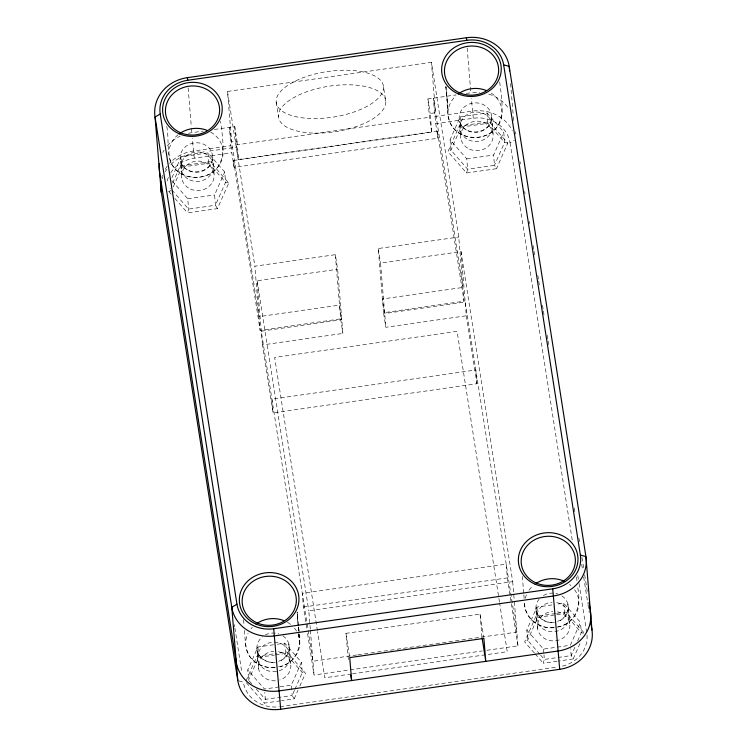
<?xml version="1.0" encoding="UTF-8"?>
<svg xmlns="http://www.w3.org/2000/svg" width="747" height="747" viewBox="0 0 747 747"><rect width="100%" height="100%" fill="white"/><g stroke="black" fill="none" stroke-linecap="round" stroke-linejoin="round"><path stroke-width="0.56" stroke-dasharray="3.73 2.8" d="M172.669 183.062L180.195 166.011L210.122 161.725L228.759 183.034L217.461 208.618L187.534 212.895L188.608 209.104L187.758 198.786L171.054 179.691M280.377 700.835L264.261 703.142L265.334 699.341L264.765 692.469M466.558 172.977L467.631 169.186L466.791 158.868L450.086 139.764L460.208 116.831L487.035 112.993L503.739 132.088L504.589 142.406L494.467 165.348L496.484 168.701L466.558 172.977L447.929 151.678L459.218 126.084L489.145 121.808L507.783 143.107L496.484 168.701M557.094 661.244L543.284 663.224L544.358 659.424L543.984 654.839M171.978 177.599L181.185 156.749L208.011 152.911L224.716 172.015L225.566 182.324L215.435 205.266L217.461 208.618M171.138 194.155L168.897 191.596L170.316 188.393M173.285 186.881L182.035 167.067L181.185 156.749M171.903 190.009L188.608 209.104L215.435 205.266L214.594 194.948L224.716 172.015M460.208 116.831L461.058 127.149L450.927 150.082L447.929 151.678M251.664 683.72L248.63 680.246L247.78 669.928L257.911 646.995L273.561 644.754M246.099 680.769L256.921 656.249L274.186 653.784M257.911 646.995L258.751 657.313L248.377 680.377M450.086 139.764L450.927 150.082L467.631 169.186L494.467 165.348L493.618 155.031L503.739 132.088M291.694 689.78L291.311 685.195L301.443 662.253L284.738 643.158L274.672 644.596M294.467 690.293L292.161 695.504L294.187 698.856L281.526 700.667M294.925 689.248L302.292 672.571L301.443 662.253M294.187 698.856L297.95 690.331M299.836 686.063L305.486 673.271L286.848 651.972L275.335 653.616M539.801 654.213L527.653 640.328L526.812 630.01L536.934 607.078L554.816 604.51M534.338 652.99L524.655 641.916L535.944 616.331L555.516 613.53M536.934 607.078L537.784 617.386L527.653 640.328L524.655 641.916M570.344 645.268L580.466 622.335L563.761 603.231L555.936 604.351M574.873 647.247L571.194 655.586L573.21 658.938L558.252 661.076M577.636 640.991L581.315 632.653L580.466 622.335M573.21 658.938L580.27 642.943M468.462 639.002L516.84 632.083L465.185 302.021L384.696 313.535L382.417 298.977L462.907 287.455L433.279 98.156L435.734 123.647L473.299 118.269A32.532 29.46 -4.7 0 1 510.052 142.789L514.366 140.24M168.897 191.596L170.886 190.55M278.556 661.216L281.731 660.115L286.596 655.782L289.117 650.058L288.874 643.942L290.704 663.794M557.579 621.299L560.764 620.197L565.619 615.864L568.14 610.14L567.897 604.015L569.737 623.866M278.65 666.791C297.521 663.896 302.759 643.064 298.333 626.985M557.673 626.873C577.076 623.894 581.689 602.371 577.319 586.059M204.239 151.8L183.108 156.244A37.957 34.371 -4.7 0 0 170.708 164.639M214.408 129.474L234.745 126.56L237.023 141.127L231.654 141.893L227.508 91.451L431.411 62.281L458.761 237.023L464.036 301.209L383.547 312.732L385.825 327.289L466.315 315.776L461.039 251.58L380.55 263.103L385.825 327.289M188.459 133.321A37.957 34.371 -4.7 0 1 191.811 132.705L203.109 131.089M234.745 126.56L236.248 144.899L238.526 159.466L431.701 131.827L429.422 117.26L427.91 98.921L456.043 94.897M466.287 93.431L470.843 92.777A37.957 34.371 -4.7 0 1 479.574 92.451M431.701 131.827L430.188 113.488L435.557 112.713L431.411 62.281M356.711 654.988L312.937 661.254L261.282 331.192L341.771 319.679L339.493 305.112L259.004 316.625L229.376 127.326L230.879 145.665L193.324 151.043A37.957 34.371 -4.7 0 0 169.541 163.378M236.248 144.899L429.422 117.26M434.791 116.495L472.347 111.126A37.957 34.371 -4.7 0 1 512.311 130.585M209.608 151.034L236.435 147.196M170.811 172.753A32.532 29.46 -4.7 0 1 194.267 158.187L231.831 152.818L234.11 167.375L438.013 138.204L437.453 131.323L233.55 160.502L234.11 167.375M182.035 167.067L208.861 163.229L225.566 182.324L228.759 183.034M461.058 127.149L487.884 123.311L504.589 142.406L507.783 143.107M187.758 198.786L214.594 194.948M466.791 158.868L493.618 155.031M335.347 254.68L340.623 318.866L260.133 330.389L254.858 266.193L335.347 254.68L337.625 269.237L342.901 333.433L262.412 344.946L273.047 412.904L476.95 383.725L475.82 369.97L271.917 399.15L273.047 412.904M383.547 312.732L378.271 248.536L458.761 237.023M262.412 344.946L257.136 280.751L337.625 269.237M303.431 607.059L507.334 577.889L506.205 564.125L302.302 593.305L303.431 607.059L306.858 628.937M310.304 629.161L308.791 610.822L512.694 581.642L461.039 251.58M348.335 659.573L345.936 633.344L480.078 614.146L483.701 637.312M556.664 613.362L565.871 612.045L584.509 633.353M258.751 657.313L274.41 655.072M275.522 654.914L285.587 653.476L302.292 672.571L305.486 673.271M537.784 617.386L555.665 614.828M556.786 614.669L564.611 613.548L581.315 632.653L583.603 633.148M357.869 654.83L376.301 652.187M377.45 652.028L395.882 649.386M397.03 649.227L415.463 646.585M416.621 646.426L447.724 641.972M448.872 641.804L467.305 639.171M307.577 633.549L314.067 675.008L482.263 650.945M486.867 650.292L517.97 645.838L514.3 601.13M351.351 673.99L324.796 677.79L317.578 631.701M352.509 673.831L507.232 651.692L499.659 603.287M279.023 686.951L264.485 689.033L247.78 669.928M280.134 686.792L291.311 685.195M526.812 630.01L543.508 649.106L569.223 645.427M280.116 706.681L557.981 666.922M554.433 627.508C539.203 629.702 523.89 617.349 524.422 601.615M275.41 667.426C266.959 668.332 258.565 665.4 252.346 659.657C244.708 651.729 245.38 640.216 244.446 630.048M238.919 680.937L243.354 682.16A32.532 29.46 -4.7 0 0 279.303 706.783M174.863 198.413L187.534 212.895M540.567 655.082L544.358 659.424L571.194 655.586L570.624 648.713M535.085 653.849L543.284 663.224M256.221 688.93L265.334 699.341L292.161 695.504L291.788 690.919M246.37 682.693L264.261 703.142M515.337 131.743L515.701 134.04M520.015 161.623L520.379 163.966M524.693 191.512L525.057 193.809M529.371 221.401L529.735 223.698M533.153 245.539L533.89 250.273M534.049 251.291L534.768 255.885M537.831 275.428L538.578 280.2M538.727 281.18L539.446 285.774M542.509 305.318L543.228 309.921M543.405 311.069L544.124 315.673M547.187 335.216L547.906 339.81M548.083 340.959L548.802 345.562M574.238 508.053L574.957 512.657M578.916 537.98L579.635 542.583M581.978 557.542L583.612 567.944M584.677 574.798L587.385 592.082M581.689 564.368L582.585 570.129M583.668 577.029L587.814 603.501M587.992 604.65L589.252 612.708M510.052 142.789L572.547 542.117M577.767 575.489L578.85 582.389M579.028 583.547L586.778 633.026M437.453 131.323L464.036 301.209M466.315 315.776L476.95 383.725M507.334 577.889L517.97 645.838M435.734 123.647L438.013 138.204M427.91 98.921L430.188 113.488M499.482 602.138L457.099 331.332L274.653 357.44L317.4 630.543M383.482 86.727A54.223 22.952 -8.9 0 1 304.627 118.091A54.223 22.952 -8.9 0 1 301.358 78.388A54.223 22.952 -8.9 0 1 383.482 86.727L385.76 101.284A54.223 22.952 -8.9 0 1 306.905 132.658A54.223 22.952 -8.9 0 1 303.637 92.945A54.223 22.952 -8.9 0 1 385.76 101.284M378.271 248.536L380.55 263.103M340.623 318.866L342.901 333.433M276.157 102.078L278.444 116.644M345.936 633.344L349.559 656.51M227.508 91.451L254.858 266.193M257.136 280.751L308.791 610.822M233.55 160.502L260.133 330.389M234.353 624.623L234.717 626.92M234.894 628.078L241.739 671.805M473.299 118.269L471.31 98.511M230.879 145.665L231.831 152.818M194.267 158.187L192.287 138.438M445.838 86.503L448.088 110.771L445.922 86.811C448.966 101.881 443.373 121.826 457.864 132.266C465.316 137.252 474.55 138.578 483.188 136.309C508.231 129.184 501.909 100.78 499.631 81.451M166.74 126.411C169.905 141.566 164.284 161.66 178.832 172.184C186.292 177.17 195.527 178.496 204.164 176.227C229.208 169.111 222.877 140.697 220.608 121.378M563.761 603.231L564.611 613.548M510.612 83.561L513.245 115.654M513.338 116.803L513.721 121.388M543.508 649.106L543.891 653.69M537.541 628.479L535.879 608.6C536.579 617.694 545.758 623.521 554.405 622.391A16.266 14.735 -4.7 0 1 538.129 615.528A16.266 14.735 -4.7 0 1 539.138 599.159M493.011 133.629L491.657 116.821C491.937 134.143 464.419 137.85 459.629 121.406L460.815 138.232M487.035 112.993L487.884 123.311M522.34 576.339L523.759 593.576M523.852 594.724L524.319 600.467M512.694 581.642L514.207 599.99M467.164 48.079L470.843 92.777M480.078 614.146L481.964 637.07M310.397 630.309L314.067 675.008M284.738 643.158L285.587 653.476M237.023 141.127L238.526 159.466M258.518 668.397L256.856 648.517C257.556 657.612 266.726 663.448 275.382 662.309A16.266 14.735 -4.7 0 1 258.303 654.064A16.266 14.735 -4.7 0 1 262.486 636.743M213.987 173.547L212.624 156.739C212.914 174.07 185.396 177.777 180.606 161.324L181.792 178.15M208.011 152.911L208.861 163.229M243.597 619.702L244.073 625.454M188.141 87.997L191.344 126.971M191.437 128.12L191.811 132.705M298.268 626.994L299.668 645.399L297.25 612.391M576.637 576.983L576.983 581.521M162.239 178.776A37.957 34.371 -4.7 0 1 162.827 176.992M165.274 171.754A37.957 34.371 -4.7 0 1 166.87 169.252M278.416 651.701A16.266 14.735 -4.7 0 1 290.854 665.213A16.266 14.735 -4.7 0 1 279.78 679.994M275.438 680.797A16.266 14.735 -4.7 0 1 258.378 667.08A16.266 14.735 -4.7 0 1 273.785 651.384M557.439 611.784A16.266 14.735 -4.7 0 1 566.441 635.071A16.266 14.735 -4.7 0 1 539.203 633.176A16.266 14.735 -4.7 0 1 552.817 611.466M556.692 602.614A16.266 14.735 -4.7 0 1 565.684 625.902A16.266 14.735 -4.7 0 1 538.456 624.006A16.266 14.735 -4.7 0 1 552.061 602.287M488.687 94.113A37.957 34.371 -4.7 0 1 509.127 109.258M162.781 152.584A37.957 34.371 -4.7 0 1 164.125 150.203M167.412 145.74A37.957 34.371 -4.7 0 1 179.999 136.243M161.763 177.506A37.957 34.371 -4.7 0 1 162.435 175.284M165.162 169.326A37.957 34.371 -4.7 0 1 167.179 166.264M587.03 635.221A32.532 29.46 -4.7 0 1 561.529 666.333M167.197 180.961A32.532 29.46 -4.7 0 1 168.663 176.74M210.701 132.07A27.116 24.558 -4.7 0 1 217.265 167.842A27.116 24.558 -4.7 0 1 177.263 170.942A27.116 24.558 -4.7 0 1 178.3 134.581M298.137 634.259A27.116 24.558 -4.7 0 1 280.302 666.641M274.597 667.65A27.116 24.558 -4.7 0 1 248.107 633.279M251.067 628.722A27.116 24.558 -4.7 0 1 252.29 627.34M287.427 622.307A27.116 24.558 -4.7 0 1 290.518 624.371M294.458 628.171A27.116 24.558 -4.7 0 1 296.54 631.084M282.87 635.828A16.266 14.735 -4.7 0 1 289.192 649.647A16.266 14.735 -4.7 0 1 278.752 661.487M265.344 634.913A16.266 14.735 -4.7 0 1 278.818 633.867M574.583 589.672A27.116 24.558 -4.7 0 1 557.458 627.181M553.63 627.723A27.116 24.558 -4.7 0 1 524.73 601.839M525.29 598.366A27.116 24.558 -4.7 0 1 526.383 594.986M528.988 590.251A27.116 24.558 -4.7 0 1 532.63 586.115M569.541 584.453A27.116 24.558 -4.7 0 1 570.951 585.629M561.903 595.91A16.266 14.735 -4.7 0 1 568.215 609.72A16.266 14.735 -4.7 0 1 557.776 621.569M543.368 595.546A16.266 14.735 -4.7 0 1 557.841 593.949M491.311 93.132A27.116 24.558 -4.7 0 1 495.887 128.381A27.116 24.558 -4.7 0 1 456.753 131.416A27.116 24.558 -4.7 0 1 455.913 95.877M298.249 625.837L297.157 612.036L298.174 625.846M266.455 670.152A16.266 14.735 -4.7 0 0 290.097 655.941A16.266 14.735 -4.7 0 0 265.026 644.68A16.266 14.735 -4.7 0 0 266.455 670.152M190.485 189.084A16.266 14.735 -4.7 0 0 214.128 174.863A16.266 14.735 -4.7 0 0 189.056 163.602A16.266 14.735 -4.7 0 0 190.485 189.084M189.729 179.915A16.266 14.735 -4.7 0 0 213.371 165.694A16.266 14.735 -4.7 0 0 188.3 154.433A16.266 14.735 -4.7 0 0 189.729 179.915M469.508 149.157A16.266 14.735 -4.7 0 0 493.151 134.946A16.266 14.735 -4.7 0 0 468.08 123.685A16.266 14.735 -4.7 0 0 469.508 149.157M468.752 139.988A16.266 14.735 -4.7 0 0 492.394 125.776A16.266 14.735 -4.7 0 0 467.323 114.515A16.266 14.735 -4.7 0 0 468.752 139.988M189.243 170.858A16.266 14.735 -4.7 0 0 212.596 156.254A16.266 14.735 -4.7 0 0 187.292 145.422A16.266 14.735 -4.7 0 0 189.243 170.858M468.266 130.94A16.266 14.735 -4.7 0 0 491.619 116.327A16.266 14.735 -4.7 0 0 466.324 105.495A16.266 14.735 -4.7 0 0 468.266 130.94"/><path stroke-width="1.12" d="M509.575 70.946L509.193 66.362L503.646 64.84A32.532 29.46 -4.7 0 0 466.884 40.319L187.861 80.246A32.532 29.46 -4.7 0 0 160.222 113.974L155.049 117.036L161.081 190.392L237.807 680.638A37.957 34.371 -4.7 0 0 280.685 709.239L559.708 669.321A37.957 34.371 -4.7 0 0 591.951 629.964L585.919 556.608L509.193 66.362A37.957 34.371 -4.7 0 0 466.315 37.761L187.292 77.679A37.957 34.371 -4.7 0 0 155.049 117.036L231.775 607.274L237.807 680.638M580.363 555.077A32.532 29.46 -4.7 0 1 552.733 588.813L273.701 628.731A32.532 29.46 -4.7 0 1 236.948 604.211L231.775 607.274A37.957 34.371 -4.7 0 0 274.653 635.874L553.676 595.957A37.957 34.371 -4.7 0 0 585.919 556.608L580.363 555.077L503.646 64.84M466.315 37.761L466.884 40.319M187.292 77.679L187.861 80.246M589 602.418L590.447 611.625A37.957 34.371 -4.7 0 1 558.205 650.982L279.173 690.9A37.957 34.371 -4.7 0 1 236.295 662.3L159.569 172.053A37.957 34.371 -4.7 0 1 159.41 163.593M590.513 620.757L591.951 629.964M482.132 638.181L485.765 661.347L483.879 638.414L349.727 657.612L351.613 680.536L350.754 675.017M160.222 113.974L236.948 604.211M552.733 588.813L559.708 669.321M273.701 628.731L280.685 709.239M161.268 192.689A37.957 34.371 -4.7 0 1 161.025 185.032M161.081 190.392A37.957 34.371 -4.7 0 1 160.922 181.932M179.812 133.461A27.116 24.558 -4.7 0 1 207.311 130.436M258.126 622.681A27.116 24.558 -4.7 0 1 284.037 620.673M537.149 582.763A27.116 24.558 -4.7 0 1 564.788 581.521M460.423 92.525A27.116 24.558 -4.7 0 1 486.334 90.508M180.625 132.761A27.116 24.558 -4.7 0 0 219.543 108.418A27.116 24.558 -4.7 0 0 177.375 90.359A27.116 24.558 -4.7 0 0 180.625 132.761M179.336 133.844A29.824 27.004 -4.7 0 0 222.158 107.054A29.824 27.004 -4.7 0 0 175.769 87.194A29.824 27.004 -4.7 0 0 179.336 133.844M459.648 92.843A27.116 24.558 -4.7 0 0 498.576 68.491A27.116 24.558 -4.7 0 0 456.398 50.441A27.116 24.558 -4.7 0 0 459.648 92.843M458.369 93.917A29.824 27.004 -4.7 0 0 501.181 67.137A29.824 27.004 -4.7 0 0 454.792 47.276A29.824 27.004 -4.7 0 0 458.369 93.917M257.351 623.007A27.116 24.558 -4.7 0 0 296.27 598.655A27.116 24.558 -4.7 0 0 254.101 580.606A27.116 24.558 -4.7 0 0 257.351 623.007M256.062 624.081A29.824 27.004 -4.7 0 0 298.884 597.301A29.824 27.004 -4.7 0 0 252.495 577.44A29.824 27.004 -4.7 0 0 256.062 624.081M536.374 583.08A27.116 24.558 -4.7 0 0 575.302 558.737A27.116 24.558 -4.7 0 0 533.125 540.679A27.116 24.558 -4.7 0 0 536.374 583.08M535.085 584.163A29.824 27.004 -4.7 0 0 577.907 557.383A29.824 27.004 -4.7 0 0 531.519 537.523A29.824 27.004 -4.7 0 0 535.085 584.163"/></g></svg>
